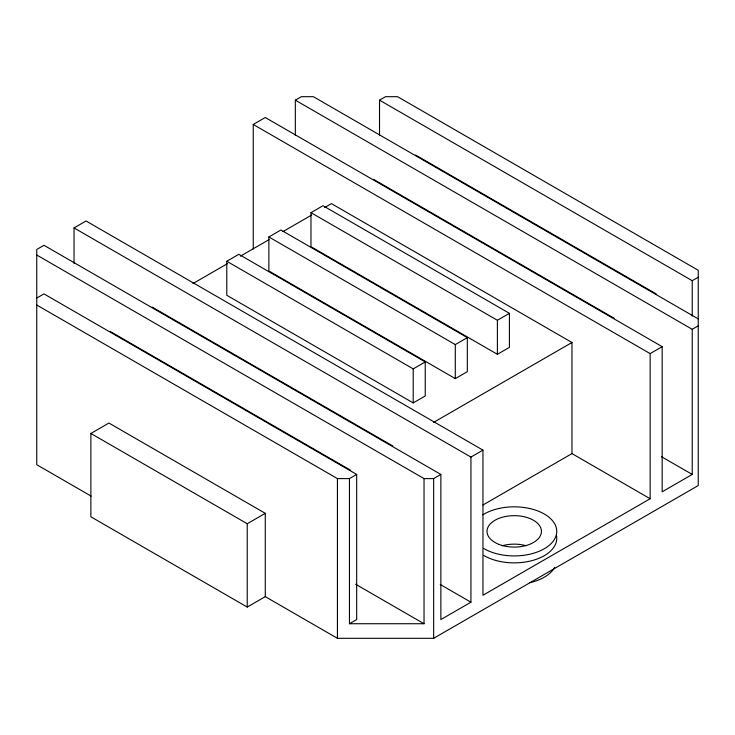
<?xml version="1.0" encoding="UTF-8"?>
<svg xmlns="http://www.w3.org/2000/svg" width="735" height="735" viewBox="0 0 735 735"><rect width="100%" height="100%" fill="white"/><g stroke="black" fill="none" stroke-linecap="round" stroke-linejoin="round"><path stroke-width="1.1" d="M74.033 263.35L74.033 227.923L86.059 220.987L482.959 450.132L482.959 595.258L650.144 498.743L650.144 353.608L253.244 124.463L253.244 249.027M253.244 124.463L265.271 117.517L662.171 346.663L662.171 491.798L692.232 474.433L692.232 329.308L295.332 100.162L295.332 135.589M295.332 100.162L301.35 96.689L313.376 96.689L698.25 318.889M36.75 298.061L43.962 293.89L356.677 474.433L356.677 619.568L349.456 623.73L349.456 478.604L356.677 474.433M379.526 135.589L379.526 100.162L385.544 96.689L397.571 96.689L698.25 270.287L698.25 485.55L433.65 638.311L337.429 638.311L265.271 596.645L247.226 607.064L90.874 516.797L90.874 433.466L108.918 423.048L265.271 513.324L265.271 596.645M226.784 261.256L238.811 254.31L425.234 361.942L425.234 395.972L413.208 402.909L226.784 295.286L226.784 261.256L413.208 368.887L425.234 361.942M268.872 236.955L280.908 230.009L467.322 337.641L467.322 371.662L455.296 378.608L268.872 270.976L268.872 236.955L455.296 344.586L467.322 337.641M310.969 212.654L322.996 205.708L509.419 313.34L509.419 347.361L497.393 354.307L310.969 246.675L310.969 212.654L497.393 320.276L509.419 313.34M192.928 283.581L227.547 263.589M240.409 256.166L269.093 239.601M282.947 231.608L311.631 215.043M324.493 207.619L331.421 203.623L571.968 342.501L571.968 453.605L482.932 505.009M90.874 433.466L247.226 523.733L265.271 513.324M433.475 422.46L571.968 342.501M379.526 100.162L692.232 280.696L698.25 277.233M36.75 255.008L424.031 478.604L433.65 478.604L440.862 474.433L440.862 619.568L470.933 602.204L470.933 457.078L74.033 227.923M470.933 457.078L482.959 450.132M650.144 353.608L662.171 346.663M692.232 329.308L698.25 325.835M36.75 305.007L337.429 478.604L349.456 478.604M349.456 623.73L424.031 623.73L424.031 478.604M415.606 155.021L656.153 293.89M373.518 179.322L614.056 318.2M661.555 456.729L692.232 474.433M571.968 453.605L650.144 498.743M152.209 307.083L392.756 445.961M440.862 474.433L43.962 245.288L36.75 249.45L36.75 464.713L91.122 496.107M110.112 331.393L350.659 470.271M440.256 584.49L470.933 602.204M355.621 584.233L424.031 623.73M692.232 280.696L692.232 316.123M497.393 320.276L497.393 354.307M455.296 344.586L455.296 378.608M433.65 478.604L433.65 638.311M413.208 368.887L413.208 402.909M337.429 478.604L337.429 638.311M247.226 523.733L247.226 607.064M502.17 545.765A27.213 15.711 0 0 1 526.251 545.747M554.668 567.438A42.52 24.549 0 0 1 529.724 582.708M556.496 535.604A42.52 24.549 0 0 1 532.278 560.548A42.52 24.549 0 0 1 483.575 555.329M482.831 514.822A42.52 24.549 0 0 1 543.578 513.609A42.52 24.549 0 0 1 544.359 548.705A42.52 24.549 0 0 1 483.575 548.383M499.129 544.451A27.213 15.711 0 0 0 541.392 532.388A27.213 15.711 0 0 0 502.17 517.293A27.213 15.711 0 0 0 499.129 544.451"/></g></svg>
